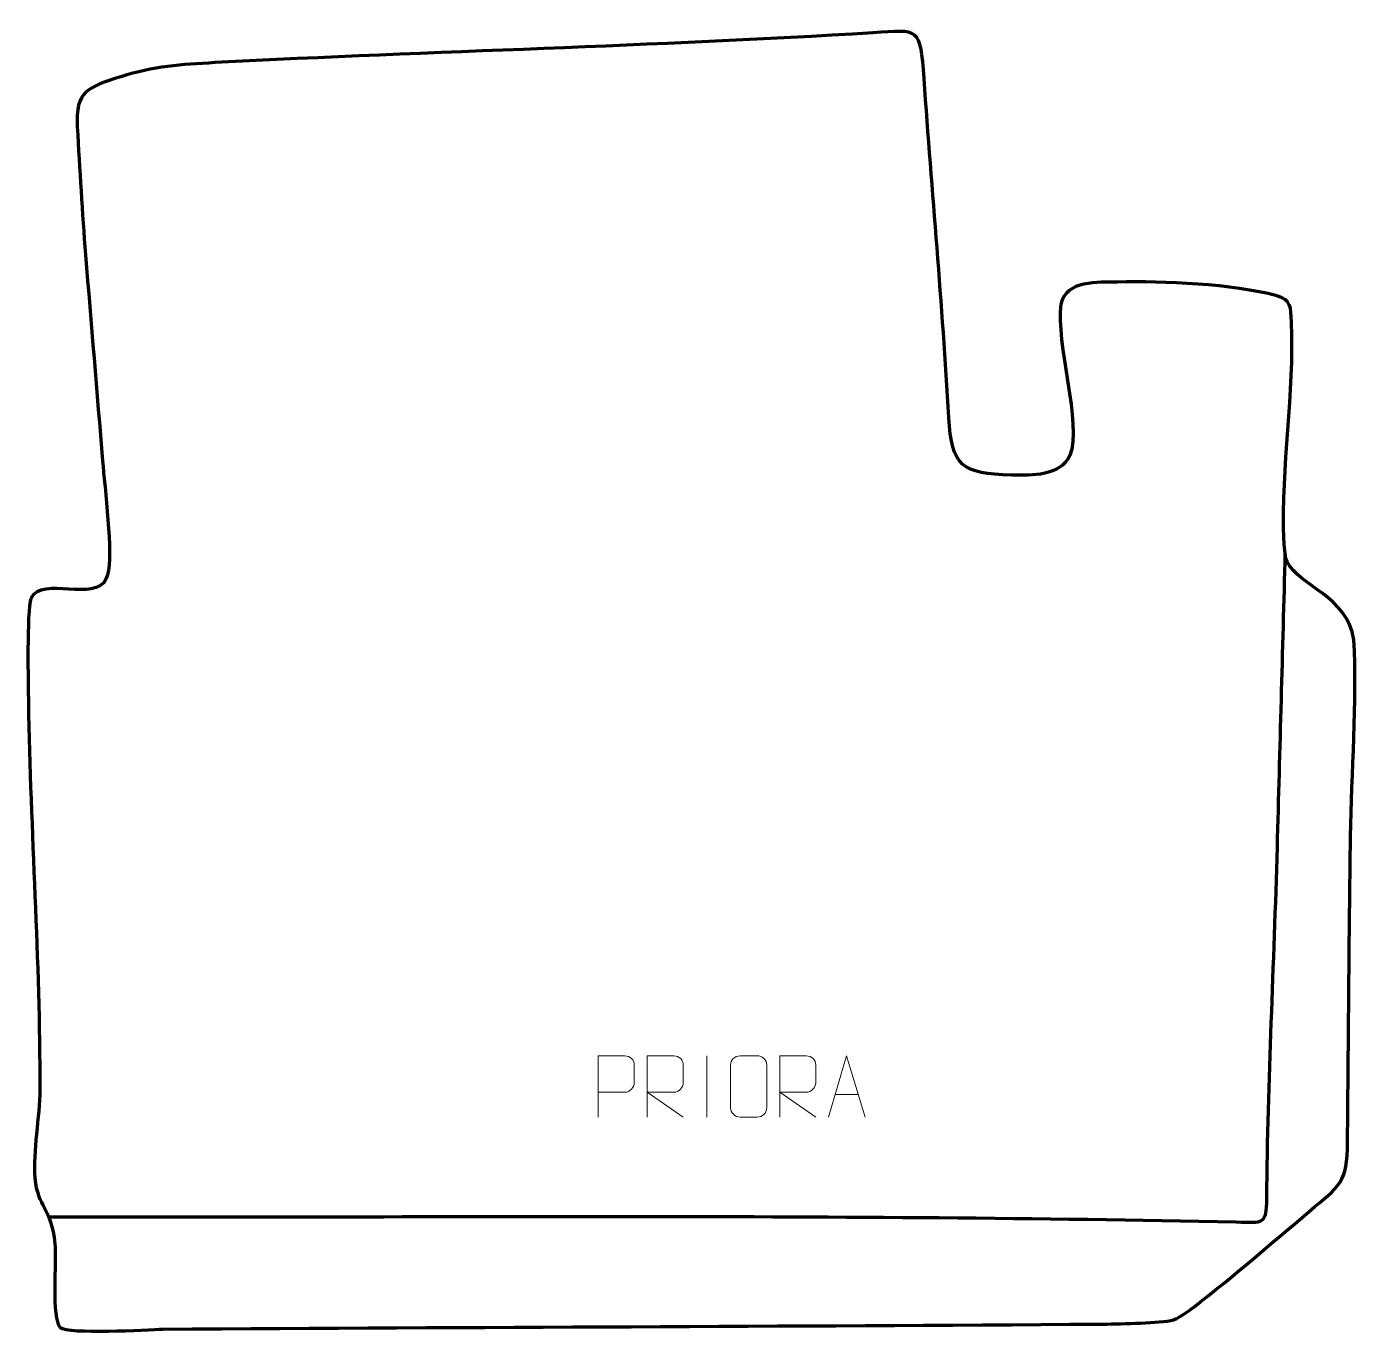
# Model space of a CAD drawing. Header units: millimetres. Extents: x -527 to 16, y 107 to 640.
import ezdxf

# ---------------------------------------------------------------- set-up
doc = ezdxf.new("R2010")
doc.units = ezdxf.units.MM
doc.header["$MEASUREMENT"] = 0
doc.layers.add('layer 1', color=7, linetype='Continuous', plot=False)
doc.layers.add('layer 2', color=7, linetype='Continuous')
doc.layers.add('layer 3', color=7, linetype='Continuous')

msp = doc.modelspace()

# ---------------------------------------------------------------- linework, layer by layer
at = {"layer": 'layer 1', "color": 250, "lineweight": 9}
for points, knots in [([(-293.9015, 195.4835), (-293.9015, 195.4835), (-293.9015, 220.4371), (-293.9015, 220.4371), (-293.9015, 220.4371), (-290.3065, 220.4371), (-286.7112, 220.4371), (-283.1158, 220.4371), (-283.1158, 220.4371), (-280.7906, 220.3992), (-279.2332, 218.9091), (-279.2374, 216.543), (-279.2374, 216.543), (-279.2378, 214.5073), (-279.2378, 211.448), (-279.2374, 209.412), (-279.2374, 209.412), (-279.2439, 207.5366), (-281.0561, 205.5947), (-283.0657, 205.5756), (-283.0657, 205.5756), (-283.0657, 205.5756), (-293.9015, 205.5756), (-293.9015, 205.5756)], [0, 0, 0, 0, 0.14285714, 0.14285714, 0.14285714, 0.14285714, 0.28571429, 0.28571429, 0.28571429, 0.28571429, 0.42857143, 0.42857143, 0.42857143, 0.42857143, 0.57142857, 0.57142857, 0.57142857, 0.57142857, 0.71428571, 0.71428571, 0.71428571, 0.71428571, 1, 1, 1, 1]), ([(-273.9015, 195.4836), (-273.9015, 195.4836), (-273.9015, 220.4371), (-273.9015, 220.4371), (-273.9015, 220.4371), (-270.3067, 220.4371), (-266.7112, 220.4371), (-263.116, 220.4371), (-263.116, 220.4371), (-260.7907, 220.3994), (-259.2334, 218.9094), (-259.2375, 216.543), (-259.2375, 216.543), (-259.2379, 214.5075), (-259.2379, 211.4481), (-259.2375, 209.4121), (-259.2375, 209.4121), (-259.244, 207.5366), (-261.0563, 205.5948), (-263.0658, 205.5757), (-263.0658, 205.5757), (-263.0658, 205.5757), (-273.9015, 205.5757), (-273.9015, 205.5757), (-273.9015, 205.5757), (-273.9015, 205.5757), (-259.2468, 195.4836), (-259.2468, 195.4836)], [0, 0, 0, 0, 0.125, 0.125, 0.125, 0.125, 0.25, 0.25, 0.25, 0.25, 0.375, 0.375, 0.375, 0.375, 0.5, 0.5, 0.5, 0.5, 0.625, 0.625, 0.625, 0.625, 0.75, 0.75, 0.75, 0.75, 1, 1, 1, 1]), ([(-236.089, 220.4368), (-233.7633, 220.4368), (-231.4372, 220.4368), (-229.1111, 220.4368), (-229.1111, 220.4368), (-227.1645, 220.4724), (-225.1731, 218.9808), (-225.1464, 216.5432), (-225.1464, 216.5432), (-225.1468, 210.7963), (-225.1468, 205.049), (-225.1464, 199.3013), (-225.1464, 199.3013), (-225.2862, 196.9779), (-226.9634, 195.4983), (-229.1111, 195.4875), (-229.1111, 195.4875), (-231.443, 195.4879), (-233.7749, 195.4879), (-236.1064, 195.4875), (-236.1064, 195.4875), (-238.0314, 195.3821), (-240.0035, 197.2666), (-239.9923, 199.2839), (-239.9923, 199.2839), (-239.992, 205.054), (-239.992, 210.8237), (-239.9923, 216.593), (-239.9923, 216.593), (-239.9881, 218.7311), (-238.2414, 220.4503), (-236.089, 220.4368)], [0, 0, 0, 0, 0.11111111, 0.11111111, 0.11111111, 0.11111111, 0.22222222, 0.22222222, 0.22222222, 0.22222222, 0.33333333, 0.33333333, 0.33333333, 0.33333333, 0.44444444, 0.44444444, 0.44444444, 0.44444444, 0.55555556, 0.55555556, 0.55555556, 0.55555556, 0.66666667, 0.66666667, 0.66666667, 0.66666667, 0.77777778, 0.77777778, 0.77777778, 0.77777778, 1, 1, 1, 1]), ([(-219.9015, 195.4836), (-219.9015, 195.4836), (-219.9015, 220.4371), (-219.9015, 220.4371), (-219.9015, 220.4371), (-216.3067, 220.4371), (-212.7112, 220.4371), (-209.116, 220.4371), (-209.116, 220.4371), (-206.7907, 220.3994), (-205.2334, 218.9094), (-205.2375, 216.543), (-205.2375, 216.543), (-205.2379, 214.5075), (-205.2379, 211.4481), (-205.2375, 209.4121), (-205.2375, 209.4121), (-205.244, 207.5366), (-207.0563, 205.5948), (-209.0658, 205.5757), (-209.0658, 205.5757), (-209.0658, 205.5757), (-219.9015, 205.5757), (-219.9015, 205.5757), (-219.9015, 205.5757), (-219.9015, 205.5757), (-205.2468, 195.4836), (-205.2468, 195.4836)], [0, 0, 0, 0, 0.125, 0.125, 0.125, 0.125, 0.25, 0.25, 0.25, 0.25, 0.375, 0.375, 0.375, 0.375, 0.5, 0.5, 0.5, 0.5, 0.625, 0.625, 0.625, 0.625, 0.75, 0.75, 0.75, 0.75, 1, 1, 1, 1]), ([(-200.0398, 195.4836), (-200.0398, 195.4836), (-192.6688, 220.4371), (-192.6688, 220.4371), (-192.6688, 220.4371), (-192.6688, 220.4371), (-185.0989, 195.4836), (-185.0989, 195.4836)], [0, 0, 0, 0, 0.33333333, 0.33333333, 0.33333333, 0.33333333, 1, 1, 1, 1])]:
    msp.add_open_spline(points, degree=3, knots=knots, dxfattribs=at)
for points in [[(-249.5694, 220.4474), (-249.5694, 220.4474), (-249.5694, 195.4733), (-249.5694, 195.4733)], [(-197.3172, 204.733), (-197.3172, 204.733), (-187.8215, 204.733), (-187.8215, 204.733)]]:
    msp.add_open_spline(points, degree=3, dxfattribs=at)
at = {"layer": 'layer 2', "color": 142, "lineweight": 158}
msp.add_open_spline([(-13.8441, 425.5161), (-14.9249, 385.5357), (-16.0008, 345.5552), (-17.0865, 305.575), (-17.0865, 305.575), (-18.3939, 257.4313), (-20.9456, 210.4934), (-21.4099, 162.3324), (-21.4099, 162.3324), (-21.5156, 151.3705), (-22.5658, 152.3249), (-33.7707, 152.565), (-33.7707, 152.565), (-195.501, 156.0314), (-355.8508, 154.354), (-517.628, 154.648)], degree=3, knots=[0, 0, 0, 0, 0.2, 0.2, 0.2, 0.2, 0.4, 0.4, 0.4, 0.4, 0.6, 0.6, 0.6, 0.6, 1, 1, 1, 1], dxfattribs=at)
at = {"layer": 'layer 3', "color": 242, "lineweight": 158}
msp.add_open_spline([(-525.316, 406.9821), (-520.3989, 416.4443), (-499.2684, 404.9842), (-494.5457, 415.0508), (-494.5457, 415.0508), (-494.5457, 415.0508), (-494.0072, 416.5448), (-494.0072, 416.5448), (-494.0072, 416.5448), (-491.747, 424.9354), (-495.1863, 452.4872), (-496.0676, 463.0701), (-496.0676, 463.0701), (-498.3995, 491.0737), (-500.7064, 519.0793), (-503.0219, 547.0842), (-503.0219, 547.0842), (-504.3821, 564.2487), (-505.4507, 582.1159), (-506.3685, 599.3249), (-506.3685, 599.3249), (-507.1493, 613.9674), (-502.0914, 615.4596), (-488.6751, 619.7393), (-488.6751, 619.7393), (-475.1817, 624.0436), (-464.2062, 624.7403), (-450.2474, 625.486), (-450.2474, 625.486), (-360.9165, 630.1572), (-271.0653, 632.1157), (-181.8867, 637.685), (-181.8867, 637.685), (-162.9843, 638.8655), (-162.5508, 640.1876), (-161.0397, 618.9782), (-161.0397, 618.9782), (-157.7574, 572.9094), (-153.5678, 526.9328), (-150.9167, 480.8153), (-150.9167, 480.8153), (-149.7805, 460.8993), (-145.8528, 457.8292), (-125.1861, 457.2978), (-125.1861, 457.2978), (-116.8112, 457.0824), (-105.8757, 456.8081), (-101.5526, 465.2636), (-101.5526, 465.2636), (-96.4712, 477.944), (-107.5727, 511.4881), (-105.2409, 526.968), (-105.2409, 526.968), (-103.126, 536.9066), (-90.0458, 535.8482), (-82.2021, 535.9798), (-82.2021, 535.9798), (-63.215, 536.4321), (-35.385, 535.2301), (-17.1688, 530.4411), (-17.1688, 530.4411), (-11.2334, 528.6397), (-11.5209, 525.9137), (-11.1958, 519.6568), (-11.1958, 519.6568), (-9.9226, 490.8684), (-15.3804, 460.9109), (-14.2519, 431.0602), (-14.2519, 431.0602), (-14.1435, 428.4638), (-14.0067, 424.4658), (-13.001, 422.0587), (-13.001, 422.0587), (-7.5335, 411.414), (11.3318, 408.3649), (14.2548, 390.1318), (14.2548, 390.1318), (15.6777, 365.334), (13.2205, 335.3656), (12.8672, 310.0239), (12.8672, 310.0239), (12.2907, 268.4629), (12.0666, 226.9903), (11.6765, 185.4415), (11.6765, 185.4415), (11.516, 168.357), (8.798, 167.7526), (-4.0918, 156.8769), (-4.0918, 156.8769), (-19.4803, 143.8929), (-35.2556, 130.2295), (-51.0884, 117.9417), (-51.0884, 117.9417), (-53.1919, 116.3093), (-57.7896, 112.9038), (-60.3794, 112.4988), (-60.3794, 112.4988), (-67.8313, 111.3334), (-81.7881, 111.0866), (-89.6119, 111.0316), (-89.6119, 111.0316), (-216.8891, 110.1385), (-344.1818, 109.8305), (-471.4683, 108.9604), (-471.4683, 108.9604), (-477.7246, 108.7468), (-510.2834, 106.8404), (-513.3508, 109.7119), (-513.3508, 109.7119), (-517.1105, 113.2312), (-514.8261, 137.018), (-515.4909, 143.8225), (-515.4909, 143.8225), (-516.9366, 158.6167), (-522.6672, 158.5998), (-523.6553, 170.5704), (-523.6553, 170.5704), (-524.572, 181.6766), (-521.69, 195.3527), (-521.6683, 206.7782), (-521.6683, 206.7782), (-521.5682, 259.3786), (-525.477, 311.9287), (-526.2999, 364.5205), (-526.2999, 364.5205), (-526.4096, 371.5301), (-527.0431, 401.4172), (-525.316, 406.9821)], degree=3, knots=[0, 0, 0, 0, 0.03030303, 0.03030303, 0.03030303, 0.03030303, 0.06060606, 0.06060606, 0.06060606, 0.06060606, 0.09090909, 0.09090909, 0.09090909, 0.09090909, 0.12121212, 0.12121212, 0.12121212, 0.12121212, 0.15151515, 0.15151515, 0.15151515, 0.15151515, 0.18181818, 0.18181818, 0.18181818, 0.18181818, 0.21212121, 0.21212121, 0.21212121, 0.21212121, 0.24242424, 0.24242424, 0.24242424, 0.24242424, 0.27272727, 0.27272727, 0.27272727, 0.27272727, 0.3030303, 0.3030303, 0.3030303, 0.3030303, 0.33333333, 0.33333333, 0.33333333, 0.33333333, 0.36363636, 0.36363636, 0.36363636, 0.36363636, 0.39393939, 0.39393939, 0.39393939, 0.39393939, 0.42424242, 0.42424242, 0.42424242, 0.42424242, 0.45454545, 0.45454545, 0.45454545, 0.45454545, 0.48484848, 0.48484848, 0.48484848, 0.48484848, 0.51515152, 0.51515152, 0.51515152, 0.51515152, 0.54545455, 0.54545455, 0.54545455, 0.54545455, 0.57575758, 0.57575758, 0.57575758, 0.57575758, 0.60606061, 0.60606061, 0.60606061, 0.60606061, 0.63636364, 0.63636364, 0.63636364, 0.63636364, 0.66666667, 0.66666667, 0.66666667, 0.66666667, 0.6969697, 0.6969697, 0.6969697, 0.6969697, 0.72727273, 0.72727273, 0.72727273, 0.72727273, 0.75757576, 0.75757576, 0.75757576, 0.75757576, 0.78787879, 0.78787879, 0.78787879, 0.78787879, 0.81818182, 0.81818182, 0.81818182, 0.81818182, 0.84848485, 0.84848485, 0.84848485, 0.84848485, 0.87878788, 0.87878788, 0.87878788, 0.87878788, 0.90909091, 0.90909091, 0.90909091, 0.90909091, 0.93939394, 0.93939394, 0.93939394, 0.93939394, 1, 1, 1, 1], dxfattribs=at)

doc.saveas('drawing.dxf')
